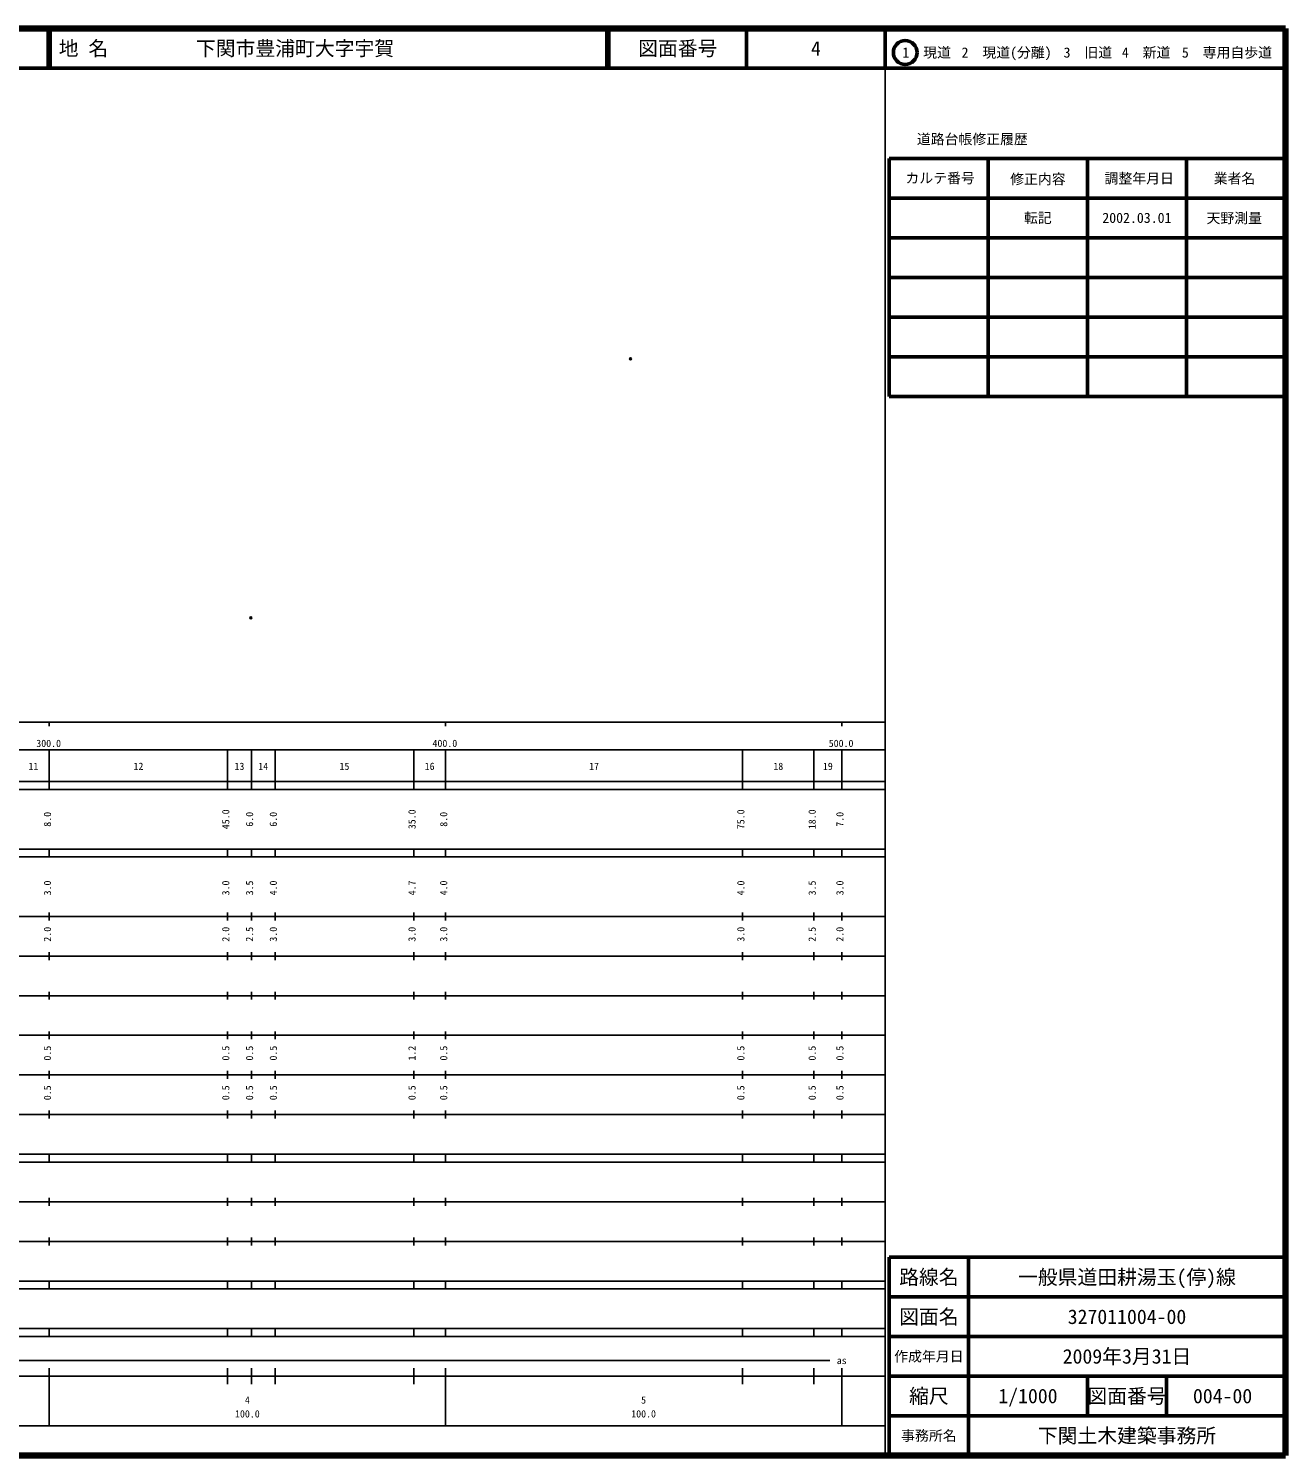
# Model space of a CAD drawing. Units: millimetres on the paper. Extents: x 40 to 680, y 20 to 380.
# Drawn here: x 362.8 to 680, y 20 to 380 of the extents above; entities that cross this region are included whole.
import ezdxf
from ezdxf.enums import TextEntityAlignment as Align

# ---------------------------------------------------------------- set-up
doc = ezdxf.new("R2010")
doc.units = ezdxf.units.MM
doc.header["$PDMODE"] = 32
doc.header["$PDSIZE"] = 0.5
doc.layers.add('M-OTRS', color=6, linetype='Continuous')
doc.layers.add('M-TTL-TXT', color=7, linetype='Continuous')
for name, color, linetype, lineweight in [('M-TTL', 2, 'Continuous', 140), ('M-TTL-BAND', 7, 'Continuous', 25), ('M-TTL-FRAM', 2, 'Continuous', 50), ('M-TTL-LINE', 7, 'Continuous', 50)]:
    doc.layers.add(name, color=color, linetype=linetype, lineweight=lineweight)
doc.styles.add('ＭＳ ゴシック', font='')
doc.styles.get('ＭＳ ゴシック').set_extended_font_data('MS Gothic')

msp = doc.modelspace()

# ---------------------------------------------------------------- linework, layer by layer
at = {"layer": 'M-OTRS'}
for p in [(514.702, 296.651), (418.89, 231.332)]:
    msp.add_point(p, dxfattribs=at)
at = {"layer": 'M-TTL'}
for p, q in [((680, 380), (40, 380)), ((680, 20), (680, 380)), ((40, 20), (680, 20))]:
    msp.add_line(p, q, dxfattribs=at)
at = {"layer": 'M-TTL-BAND'}
for p, q in [((579, 20), (579, 370)), ((40, 205), (579, 205)), ((368, 205), (368, 204)), ((468, 205), (468, 204)), ((568, 205), (568, 204)), ((68, 198), (579, 198)), ((368, 188), (368, 198)), ((413, 188), (413, 198)), ((419, 188), (419, 198)), ((425, 188), (425, 198)), ((460, 188), (460, 198)), ((468, 188), (468, 198)), ((543, 188), (543, 198)), ((561, 188), (561, 198)), ((568, 188), (568, 198)), ((40, 190), (579, 190)), ((40, 188), (579, 188)), ((40, 173), (579, 173)), ((368, 171), (368, 173)), ((413, 171), (413, 173)), ((419, 171), (419, 173)), ((425, 171), (425, 173)), ((460, 171), (460, 173)), ((468, 171), (468, 173)), ((543, 171), (543, 173)), ((561, 171), (561, 173)), ((568, 171), (568, 173)), ((40, 171), (579, 171)), ((40, 156), (579, 156)), ((368, 155), (368, 157)), ((413, 155), (413, 157)), ((419, 155), (419, 157)), ((425, 155), (425, 157)), ((460, 155), (460, 157)), ((468, 155), (468, 157)), ((543, 155), (543, 157)), ((561, 155), (561, 157)), ((568, 155), (568, 157)), ((46, 146), (579, 146)), ((368, 145), (368, 147)), ((413, 145), (413, 147)), ((419, 145), (419, 147)), ((425, 145), (425, 147)), ((460, 145), (460, 147)), ((468, 145), (468, 147)), ((543, 145), (543, 147)), ((561, 145), (561, 147)), ((568, 145), (568, 147)), ((368, 135), (368, 137)), ((413, 135), (413, 137)), ((419, 135), (419, 137)), ((425, 135), (425, 137)), ((460, 135), (460, 137)), ((468, 135), (468, 137)), ((543, 135), (543, 137)), ((561, 135), (561, 137)), ((568, 135), (568, 137)), ((52, 136), (579, 136)), ((46, 126), (579, 126)), ((368, 125), (368, 127)), ((413, 125), (413, 127)), ((419, 125), (419, 127)), ((425, 125), (425, 127)), ((460, 125), (460, 127)), ((468, 125), (468, 127)), ((543, 125), (543, 127)), ((561, 125), (561, 127)), ((568, 125), (568, 127)), ((52, 116), (579, 116)), ((368, 115), (368, 117)), ((413, 115), (413, 117)), ((419, 115), (419, 117)), ((425, 115), (425, 117)), ((460, 115), (460, 117)), ((468, 115), (468, 117)), ((543, 115), (543, 117)), ((561, 115), (561, 117)), ((568, 115), (568, 117)), ((46, 106), (579, 106)), ((368, 105), (368, 107)), ((413, 105), (413, 107)), ((419, 105), (419, 107)), ((425, 105), (425, 107)), ((460, 105), (460, 107)), ((468, 105), (468, 107)), ((543, 105), (543, 107)), ((561, 105), (561, 107)), ((568, 105), (568, 107)), ((40, 96), (579, 96)), ((40, 94), (579, 94)), ((368, 94), (368, 96)), ((413, 94), (413, 96)), ((419, 94), (419, 96)), ((425, 94), (425, 96)), ((460, 94), (460, 96)), ((468, 94), (468, 96)), ((543, 94), (543, 96)), ((561, 94), (561, 96)), ((568, 94), (568, 96)), ((49, 84), (579, 84)), ((368, 83), (368, 85)), ((413, 83), (413, 85)), ((419, 83), (419, 85)), ((425, 83), (425, 85)), ((460, 83), (460, 85)), ((468, 83), (468, 85)), ((543, 83), (543, 85)), ((561, 83), (561, 85)), ((568, 83), (568, 85)), ((40, 74), (579, 74)), ((368, 73), (368, 75)), ((413, 73), (413, 75)), ((419, 73), (419, 75)), ((425, 73), (425, 75)), ((460, 73), (460, 75)), ((468, 73), (468, 75)), ((543, 73), (543, 75)), ((561, 73), (561, 75)), ((568, 73), (568, 75)), ((40, 64), (579, 64)), ((40, 62), (579, 62)), ((368, 62), (368, 64)), ((413, 62), (413, 64)), ((419, 62), (419, 64)), ((425, 62), (425, 64)), ((460, 62), (460, 64)), ((468, 62), (468, 64)), ((543, 62), (543, 64)), ((561, 62), (561, 64)), ((568, 62), (568, 64)), ((40, 52), (579, 52)), ((368, 50), (368, 52)), ((413, 50), (413, 52)), ((419, 50), (419, 52)), ((425, 50), (425, 52)), ((460, 50), (460, 52)), ((468, 50), (468, 52)), ((543, 50), (543, 52)), ((561, 50), (561, 52)), ((568, 50), (568, 52)), ((40, 50), (579, 50)), ((71, 44), (565, 44)), ((40, 40), (579, 40)), ((368, 27.5), (368, 42)), ((413, 38), (413, 42)), ((419, 38), (419, 42)), ((425, 38), (425, 42)), ((460, 38), (460, 42)), ((468, 27.5), (468, 42)), ((543, 38), (543, 42)), ((561, 38), (561, 42)), ((568, 27.5), (568, 42)), ((68, 27.5), (579, 27.5))]:
    msp.add_line(p, q, dxfattribs=at)
at = {"layer": 'M-TTL-FRAM'}
for p, q in [((580, 347.197), (580, 287.197)), ((580, 347.197), (680, 347.197)), ((580, 287.197), (680, 287.197)), ((680, 70), (580, 70)), ((580, 70), (580, 20))]:
    msp.add_line(p, q, dxfattribs=at)
at = {"layer": 'M-TTL-LINE'}
for p, q in [((367.75, 380), (367.75, 370)), ((368.25, 380), (368.25, 370)), ((508.747, 380), (508.747, 370)), ((509.247, 380), (509.247, 370)), ((543.997, 380), (543.997, 370)), ((579, 380), (579, 370)), ((40, 370), (680, 370)), ((605, 347.197), (605, 287.197)), ((630, 347.197), (630, 287.197)), ((655, 347.197), (655, 287.197)), ((580, 337.197), (680, 337.197)), ((580, 327.197), (680, 327.197)), ((580, 317.197), (680, 317.197)), ((580, 307.197), (680, 307.197)), ((580, 297.197), (680, 297.197)), ((600, 70), (600, 20)), ((680, 60), (580, 60)), ((680, 50), (580, 50)), ((680, 40), (580, 40)), ((630, 40), (630, 30)), ((650, 40), (650, 30)), ((680, 30), (580, 30))]:
    msp.add_line(p, q, dxfattribs=at)
msp.add_circle((584.031, 373.958), 3, dxfattribs=at)

# ---------------------------------------------------------------- texts
at = {"layer": 'M-TTL-BAND', "style": 'ＭＳ ゴシック'}
for s, p in [('300.0', (367.844, 198.195)), ('400.0', (467.844, 198.195)), ('500.0', (567.844, 198.195)), ('11', (364, 192.405)), ('12', (390.5, 192.405)), ('13', (416, 192.405)), ('14', (422, 192.405)), ('15', (442.5, 192.405)), ('16', (464, 192.405)), ('17', (505.5, 192.405)), ('18', (552, 192.405)), ('19', (564.5, 192.405)), ('as', (568, 42.5)), ('4', (418, 32.523)), ('5', (518, 32.523)), ('100.0', (418, 29.033)), ('100.0', (518, 29.033))]:
    msp.add_text(s, height=1.833, dxfattribs=at).set_placement(p, align=Align.BOTTOM_CENTER)
for s, p in [('8.0', (369, 180.5)), ('45.0', (414, 180.5)), ('6.0', (420, 180.5)), ('6.0', (426, 180.5)), ('35.0', (461, 180.5)), ('8.0', (469, 180.5)), ('75.0', (544, 180.5)), ('18.0', (562, 180.5)), ('7.0', (569, 180.5)), ('3.0', (369, 163.174)), ('3.0', (414, 163.174)), ('3.5', (420, 163.174)), ('4.0', (426, 163.174)), ('4.7', (461, 163.174)), ('4.0', (469, 163.174)), ('4.0', (544, 163.174)), ('3.5', (562, 163.174)), ('3.0', (569, 163.174)), ('2.0', (369, 151.5)), ('2.0', (414, 151.5)), ('2.5', (420, 151.5)), ('3.0', (426, 151.5)), ('3.0', (461, 151.5)), ('3.0', (469, 151.5)), ('3.0', (544, 151.5)), ('2.5', (562, 151.5)), ('2.0', (569, 151.5)), ('0.5', (369, 121.5)), ('0.5', (414, 121.5)), ('0.5', (420, 121.5)), ('0.5', (426, 121.5)), ('1.2', (461, 121.5)), ('0.5', (469, 121.5)), ('0.5', (544, 121.5)), ('0.5', (562, 121.5)), ('0.5', (569, 121.5)), ('0.5', (369, 111.5)), ('0.5', (414, 111.5)), ('0.5', (420, 111.5)), ('0.5', (426, 111.5)), ('0.5', (461, 111.5)), ('0.5', (469, 111.5)), ('0.5', (544, 111.5)), ('0.5', (562, 111.5)), ('0.5', (569, 111.5))]:
    msp.add_text(s, height=1.833, rotation=90, dxfattribs=at).set_placement(p, align=Align.BOTTOM_CENTER)
at = {"layer": 'M-TTL-TXT', "style": 'ＭＳ ゴシック'}
for s, p in [('地 名', (370.38, 375)), ('下関市豊浦町大字宇賀', (405.024, 375))]:
    msp.add_text(s, height=3.666, dxfattribs=at).set_placement(p, align=Align.MIDDLE_LEFT)
for s, height, p in [('図面番号', 3.666, (526.622, 375)), ('4', 3.666, (561.497, 375)), ('1\u3000現道', 2.566, (589.448, 373.958)), ('2\u3000現道(分離)', 2.566, (609.619, 373.958)), ('3\u3000旧道', 2.566, (630.121, 373.958)), ('4\u3000新道', 2.566, (644.824, 373.958)), ('5\u3000専用自歩道', 2.566, (665.228, 373.958)), ('道路台帳修正履歴', 2.566, (600.968, 352.113)), ('カルテ番号', 2.566, (592.839, 342.277)), ('修正内容', 2.566, (617.509, 342.023)), ('調整年月日', 2.566, (643.089, 342.197)), ('業者名', 2.566, (667.134, 342.197)), ('転記', 2.566, (617.5, 332.245)), ('2002.03.01', 2.566, (642.5, 332.245)), ('天野測量', 2.566, (667.077, 332.189)), ('路線名', 3.666, (590, 65)), ('路線名', 3.666, (590, 65)), ('一般県道田耕湯玉(停)線', 3.666, (640, 65)), ('図面名', 3.666, (590, 55)), ('図面名', 3.666, (590, 55)), ('327011004-00', 3.666, (640, 55)), ('2009年3月31日', 3.666, (640, 45)), ('作成年月日', 2.566, (590, 45)), ('作成年月日', 2.566, (590, 45)), ('縮尺', 3.666, (590, 35)), ('縮尺', 3.666, (590, 35)), ('1/1000', 3.666, (615, 35)), ('図面番号', 3.666, (640, 35)), ('図面番号', 3.666, (640, 35)), ('004-00', 3.666, (664.125, 35)), ('事務所名', 2.566, (590, 25)), ('事務所名', 2.566, (590, 25)), ('下関土木建築事務所', 3.666, (640, 25))]:
    msp.add_text(s, height=height, dxfattribs=at).set_placement(p, align=Align.MIDDLE_CENTER)

doc.saveas('drawing.dxf')
